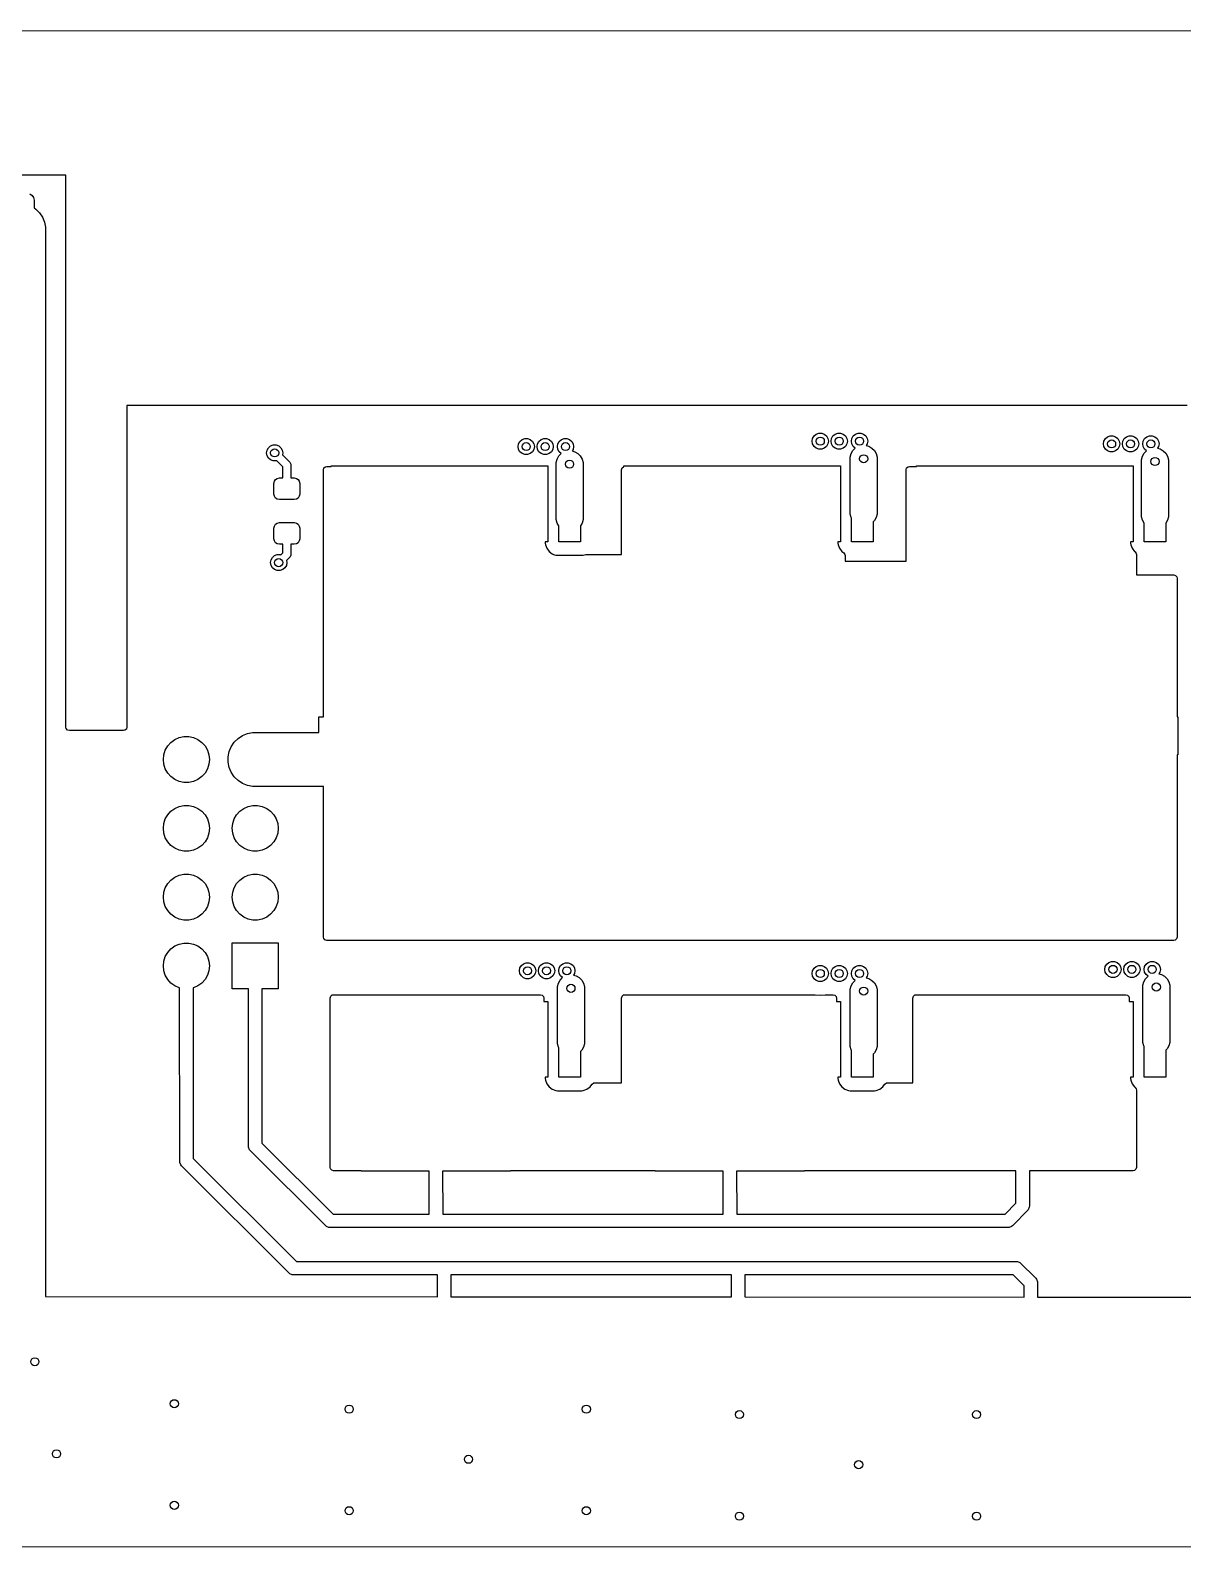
# Model space of a CAD drawing. Extents: x 40 to 339, y -158 to -43.
# Drawn here: x 245.4 to 288, y -157.7 to -101.7 of the extents above; entities that cross this region are included whole.
import ezdxf

# ---------------------------------------------------------------- set-up
doc = ezdxf.new("R2010")
doc.units = 0
doc.layers.add('BLACK', color=7, linetype='CONTINUOUS')

msp = doc.modelspace()

# ---------------------------------------------------------------- linework, layer by layer
at = {"layer": 'BLACK', "linetype": 'CONTINUOUS'}
for p, q in [((210.874026, -101.651362), (328, -101.682198)), ((246.75, -107), (243.25, -107)), ((246.75, -127.376), (246.75, -107)), ((245.420671, -107.688837), (245.501777, -107.74303)), ((245.501777, -107.74303), (245.55597, -107.824136)), ((245.55597, -107.824136), (245.575, -107.919807)), ((245.575, -107.919807), (245.575, -108.207111)), ((245.575, -108.207111), (245.634393, -108.246797)), ((245.634393, -108.246797), (245.77301, -108.385414)), ((245.77301, -108.385414), (245.881921, -108.54841)), ((245.881921, -108.54841), (245.95694, -108.729522)), ((245.95694, -108.729522), (245.995185, -108.92179)), ((245.995185, -108.92179), (245.999783, -148.392719)), ((288.126, -115.5), (249, -115.5)), ((249, -115.5), (249, -127.376)), ((254.168092, -117.147394), (254.220187, -117.057164)), ((254.220187, -117.057164), (254.3, -116.990192)), ((254.3, -116.990192), (254.397906, -116.954558)), ((254.397906, -116.954558), (254.502094, -116.954558)), ((254.502094, -116.954558), (254.6, -116.990192)), ((254.6, -116.990192), (254.679813, -117.057164)), ((254.679813, -117.057164), (254.731908, -117.147394)), ((263.432332, -117.016807), (263.450424, -116.914201)), ((263.450424, -117.119413), (263.432332, -117.016807)), ((263.450424, -116.914201), (263.502519, -116.823971)), ((263.502519, -116.823971), (263.582332, -116.756999)), ((263.582332, -116.756999), (263.680238, -116.721365)), ((263.680238, -116.721365), (263.784426, -116.721365)), ((263.784426, -116.721365), (263.882332, -116.756999)), ((263.882332, -116.756999), (263.962145, -116.823971)), ((263.962145, -116.823971), (264.01424, -116.914201)), ((264.01424, -116.914201), (264.032332, -117.016807)), ((264.032332, -117.016807), (264.01424, -117.119413)), ((264.132332, -117.016807), (264.150424, -116.914201)), ((264.150424, -117.119413), (264.132332, -117.016807)), ((264.150424, -116.914201), (264.202519, -116.823971)), ((264.202519, -116.823971), (264.282332, -116.756999)), ((264.282332, -116.756999), (264.380238, -116.721365)), ((264.380238, -116.721365), (264.484426, -116.721365)), ((264.484426, -116.721365), (264.582332, -116.756999)), ((264.582332, -116.756999), (264.662145, -116.823971)), ((264.662145, -116.823971), (264.71424, -116.914201)), ((264.71424, -116.914201), (264.732332, -117.016807)), ((264.732332, -117.016807), (264.71424, -117.119413)), ((264.882332, -117.016807), (264.900424, -116.914201)), ((264.900424, -117.119413), (264.882332, -117.016807)), ((264.900424, -116.914201), (264.952519, -116.823971)), ((264.952519, -116.823971), (265.032332, -116.756999)), ((265.032332, -116.756999), (265.130238, -116.721365)), ((265.130238, -116.721365), (265.234426, -116.721365)), ((265.234426, -116.721365), (265.332332, -116.756999)), ((265.332332, -116.756999), (265.412145, -116.823971)), ((265.412145, -116.823971), (265.46424, -116.914201)), ((265.46424, -116.914201), (265.482332, -117.016807)), ((265.482332, -117.016807), (265.46424, -117.119413)), ((274.282332, -116.816807), (274.300424, -116.714201)), ((274.300424, -116.919413), (274.282332, -116.816807)), ((274.300424, -116.714201), (274.352519, -116.623971)), ((274.352519, -117.009643), (274.300424, -116.919413)), ((274.352519, -116.623971), (274.432332, -116.556999)), ((274.432332, -117.076615), (274.352519, -117.009643)), ((274.432332, -116.556999), (274.530238, -116.521365)), ((274.530238, -116.521365), (274.634426, -116.521365)), ((274.634426, -116.521365), (274.732332, -116.556999)), ((274.732332, -116.556999), (274.812145, -116.623971)), ((274.812145, -117.009643), (274.732332, -117.076615)), ((274.812145, -116.623971), (274.86424, -116.714201)), ((274.86424, -116.919413), (274.812145, -117.009643)), ((274.86424, -116.714201), (274.882332, -116.816807)), ((274.882332, -116.816807), (274.86424, -116.919413)), ((274.982332, -116.816807), (275.000424, -116.714201)), ((275.000424, -116.919413), (274.982332, -116.816807)), ((275.000424, -116.714201), (275.052519, -116.623971)), ((275.052519, -117.009643), (275.000424, -116.919413)), ((275.052519, -116.623971), (275.132332, -116.556999)), ((275.132332, -117.076615), (275.052519, -117.009643)), ((275.132332, -116.556999), (275.230238, -116.521365)), ((275.230238, -116.521365), (275.334426, -116.521365)), ((275.334426, -116.521365), (275.432332, -116.556999)), ((275.432332, -116.556999), (275.512145, -116.623971)), ((275.512145, -117.009643), (275.432332, -117.076615)), ((275.512145, -116.623971), (275.56424, -116.714201)), ((275.56424, -116.919413), (275.512145, -117.009643)), ((275.56424, -116.714201), (275.582332, -116.816807)), ((275.582332, -116.816807), (275.56424, -116.919413)), ((275.732332, -116.816807), (275.750424, -116.714201)), ((275.750424, -116.919413), (275.732332, -116.816807)), ((275.750424, -116.714201), (275.802519, -116.623971)), ((275.802519, -117.009643), (275.750424, -116.919413)), ((275.802519, -116.623971), (275.882332, -116.556999)), ((275.876423, -117.071657), (275.802519, -117.009643)), ((275.882332, -116.556999), (275.980238, -116.521365)), ((275.980238, -116.521365), (276.084426, -116.521365)), ((276.084426, -116.521365), (276.182332, -116.556999)), ((276.182332, -116.556999), (276.262145, -116.623971)), ((276.262145, -116.623971), (276.31424, -116.714201)), ((276.31424, -116.919413), (276.279474, -116.979627)), ((276.279474, -116.979627), (276.373674, -117.004867)), ((276.31424, -116.714201), (276.332332, -116.816807)), ((276.332332, -116.816807), (276.31424, -116.919413)), ((276.373674, -117.004867), (276.486713, -117.07013)), ((285.032332, -116.916807), (285.050424, -116.814201)), ((285.050424, -117.019413), (285.032332, -116.916807)), ((285.050424, -116.814201), (285.102519, -116.723971)), ((285.102519, -117.109643), (285.050424, -117.019413)), ((285.102519, -116.723971), (285.182332, -116.656999)), ((285.182332, -116.656999), (285.280238, -116.621365)), ((285.280238, -116.621365), (285.384426, -116.621365)), ((285.384426, -116.621365), (285.482332, -116.656999)), ((285.482332, -116.656999), (285.562145, -116.723971)), ((285.562145, -116.723971), (285.61424, -116.814201)), ((285.61424, -117.019413), (285.562145, -117.109643)), ((285.61424, -116.814201), (285.632332, -116.916807)), ((285.632332, -116.916807), (285.61424, -117.019413)), ((285.732332, -116.916807), (285.750424, -116.814201)), ((285.750424, -117.019413), (285.732332, -116.916807)), ((285.750424, -116.814201), (285.802519, -116.723971)), ((285.802519, -117.109643), (285.750424, -117.019413)), ((285.802519, -116.723971), (285.882332, -116.656999)), ((285.882332, -116.656999), (285.980238, -116.621365)), ((285.980238, -116.621365), (286.084426, -116.621365)), ((286.084426, -116.621365), (286.182332, -116.656999)), ((286.182332, -116.656999), (286.262145, -116.723971)), ((286.262145, -116.723971), (286.31424, -116.814201)), ((286.31424, -117.019413), (286.262145, -117.109643)), ((286.31424, -116.814201), (286.332332, -116.916807)), ((286.332332, -116.916807), (286.31424, -117.019413)), ((286.482332, -116.916807), (286.500424, -116.814201)), ((286.500424, -117.019413), (286.482332, -116.916807)), ((286.500424, -116.814201), (286.552519, -116.723971)), ((286.552519, -117.109643), (286.500424, -117.019413)), ((286.552519, -116.723971), (286.632332, -116.656999)), ((286.632332, -116.656999), (286.730238, -116.621365)), ((286.730238, -116.621365), (286.834426, -116.621365)), ((286.834426, -116.621365), (286.932332, -116.656999)), ((286.932332, -116.656999), (287.012145, -116.723971)), ((287.012145, -116.723971), (287.06424, -116.814201)), ((287.06424, -117.019413), (287.029474, -117.079627)), ((287.06424, -116.814201), (287.082332, -116.916807)), ((287.082332, -116.916807), (287.06424, -117.019413)), ((254.15, -117.25), (254.168092, -117.147394)), ((254.168092, -117.352606), (254.15, -117.25)), ((254.220187, -117.442836), (254.168092, -117.352606)), ((254.3, -117.509808), (254.220187, -117.442836)), ((254.397906, -117.545442), (254.3, -117.509808)), ((254.502094, -117.545442), (254.397906, -117.545442)), ((254.526132, -117.536693), (254.502094, -117.545442)), ((254.750187, -117.758816), (254.526132, -117.536693)), ((254.731908, -117.147394), (254.75, -117.25)), ((254.75, -117.25), (254.73648, -117.326673)), ((254.73648, -117.326673), (255.006066, -117.593934)), ((255.006066, -117.593934), (255.024721, -117.616665)), ((255.024721, -117.616665), (255.036641, -117.645442)), ((263.502519, -117.209643), (263.450424, -117.119413)), ((263.582332, -117.276615), (263.502519, -117.209643)), ((263.680238, -117.312249), (263.582332, -117.276615)), ((263.784426, -117.312249), (263.680238, -117.312249)), ((263.882332, -117.276615), (263.784426, -117.312249)), ((263.962145, -117.209643), (263.882332, -117.276615)), ((264.01424, -117.119413), (263.962145, -117.209643)), ((264.202519, -117.209643), (264.150424, -117.119413)), ((264.282332, -117.276615), (264.202519, -117.209643)), ((264.380238, -117.312249), (264.282332, -117.276615)), ((264.484426, -117.312249), (264.380238, -117.312249)), ((264.582332, -117.276615), (264.484426, -117.312249)), ((264.662145, -117.209643), (264.582332, -117.276615)), ((264.71424, -117.119413), (264.662145, -117.209643)), ((264.832332, -117.666807), (264.83661, -117.601544)), ((264.83661, -117.601544), (264.870392, -117.475465)), ((264.870392, -117.475465), (264.935655, -117.362426)), ((264.952519, -117.209643), (264.900424, -117.119413)), ((264.935655, -117.362426), (265.026423, -117.271657)), ((265.026423, -117.271657), (264.952519, -117.209643)), ((265.46424, -117.119413), (265.429474, -117.179627)), ((265.429474, -117.179627), (265.523674, -117.204867)), ((265.523674, -117.204867), (265.636713, -117.27013)), ((265.636713, -117.27013), (265.729009, -117.362426)), ((265.729009, -117.362426), (265.794272, -117.475465)), ((265.794272, -117.475465), (265.828054, -117.601544)), ((265.828054, -117.601544), (265.832332, -119.646807)), ((274.530238, -117.112249), (274.432332, -117.076615)), ((274.634426, -117.112249), (274.530238, -117.112249)), ((274.732332, -117.076615), (274.634426, -117.112249)), ((275.230238, -117.112249), (275.132332, -117.076615)), ((275.334426, -117.112249), (275.230238, -117.112249)), ((275.432332, -117.076615), (275.334426, -117.112249)), ((275.682332, -117.466807), (275.68661, -117.401544)), ((275.68661, -119.51207), (275.682332, -117.466807)), ((275.68661, -117.401544), (275.720392, -117.275465)), ((275.720392, -117.275465), (275.785655, -117.162426)), ((275.785655, -117.162426), (275.876423, -117.071657)), ((276.486713, -117.07013), (276.579009, -117.162426)), ((276.579009, -117.162426), (276.644272, -117.275465)), ((276.644272, -117.275465), (276.678054, -117.401544)), ((276.678054, -117.401544), (276.682332, -119.446807)), ((285.182332, -117.176615), (285.102519, -117.109643)), ((285.280238, -117.212249), (285.182332, -117.176615)), ((285.384426, -117.212249), (285.280238, -117.212249)), ((285.482332, -117.176615), (285.384426, -117.212249)), ((285.562145, -117.109643), (285.482332, -117.176615)), ((285.882332, -117.176615), (285.802519, -117.109643)), ((285.980238, -117.212249), (285.882332, -117.176615)), ((286.084426, -117.212249), (285.980238, -117.212249)), ((286.182332, -117.176615), (286.084426, -117.212249)), ((286.262145, -117.109643), (286.182332, -117.176615)), ((286.432332, -117.566807), (286.43661, -117.501544)), ((286.43661, -119.61207), (286.432332, -117.566807)), ((286.43661, -117.501544), (286.470392, -117.375465)), ((286.470392, -117.375465), (286.535655, -117.262426)), ((286.535655, -117.262426), (286.626423, -117.171657)), ((286.626423, -117.171657), (286.552519, -117.109643)), ((287.029474, -117.079627), (287.123674, -117.104867)), ((287.123674, -117.104867), (287.236713, -117.17013)), ((287.236713, -117.17013), (287.329009, -117.262426)), ((287.329009, -117.262426), (287.394272, -117.375465)), ((287.394272, -117.375465), (287.428054, -117.501544)), ((287.428054, -117.501544), (287.432332, -119.546807)), ((254.548463, -118.190224), (254.625, -118.175)), ((254.625, -118.175), (254.751514, -118.175)), ((254.751514, -118.175), (254.750187, -117.758816)), ((255.036641, -117.645442), (255.047118, -117.670736)), ((255.047118, -117.670736), (255.048725, -118.175)), ((255.048725, -118.175), (255.175, -118.175)), ((255.175, -118.175), (255.251537, -118.190224)), ((256.25, -117.874), (256.269685, -117.806961)), ((256.25, -126.998057), (256.25, -117.874)), ((256.269685, -117.806961), (256.322489, -117.761206)), ((256.322489, -117.761206), (256.374, -117.75)), ((256.374, -117.75), (256.532332, -117.75)), ((256.532332, -117.75), (256.532332, -117.73)), ((256.532332, -117.73), (264.532332, -117.73)), ((264.532332, -117.73), (264.532332, -118.53)), ((264.83661, -119.71207), (264.832332, -117.666807)), ((267.25, -117.874), (267.269685, -117.806961)), ((267.25, -121), (267.25, -117.874)), ((267.269685, -117.806961), (267.322489, -117.761206)), ((267.322489, -117.761206), (267.332332, -117.759064)), ((267.332332, -117.759064), (267.332332, -117.73)), ((267.332332, -117.73), (275.332332, -117.73)), ((275.332332, -117.73), (275.332332, -118.53)), ((277.75, -117.874), (277.769685, -117.806961)), ((277.75, -121.25), (277.75, -117.874)), ((277.769685, -117.806961), (277.822489, -117.761206)), ((277.822489, -117.761206), (277.874, -117.75)), ((277.874, -117.75), (278.132332, -117.75)), ((278.132332, -117.75), (278.132332, -117.73)), ((278.132332, -117.73), (286.132332, -117.73)), ((286.132332, -117.73), (286.132332, -118.53)), ((254.425, -118.375), (254.440224, -118.298463)), ((254.425, -118.775), (254.425, -118.375)), ((254.440224, -118.298463), (254.483579, -118.233579)), ((254.483579, -118.233579), (254.548463, -118.190224)), ((255.251537, -118.190224), (255.316421, -118.233579)), ((255.316421, -118.233579), (255.359776, -118.298463)), ((255.359776, -118.298463), (255.375, -118.375)), ((255.375, -118.375), (255.375, -118.775)), ((264.532332, -118.53), (264.532332, -120.53)), ((275.332332, -118.53), (275.332332, -120.53)), ((286.132332, -118.53), (286.132332, -120.53)), ((254.440224, -118.851537), (254.425, -118.775)), ((254.483579, -118.916421), (254.440224, -118.851537)), ((254.548463, -118.959776), (254.483579, -118.916421)), ((254.625, -118.975), (254.548463, -118.959776)), ((255.175, -118.975), (254.625, -118.975)), ((255.251537, -118.959776), (255.175, -118.975)), ((255.316421, -118.916421), (255.251537, -118.959776)), ((255.359776, -118.851537), (255.316421, -118.916421)), ((255.375, -118.775), (255.359776, -118.851537)), ((254.483579, -119.883579), (254.548463, -119.840224)), ((254.548463, -119.840224), (254.625, -119.825)), ((254.625, -119.825), (255.175, -119.825)), ((255.175, -119.825), (255.251537, -119.840224)), ((255.251537, -119.840224), (255.316421, -119.883579)), ((264.870392, -119.838149), (264.83661, -119.71207)), ((264.932332, -119.945432), (264.870392, -119.838149)), ((265.794272, -119.838149), (265.732332, -119.945432)), ((265.828054, -119.71207), (265.794272, -119.838149)), ((265.832332, -119.646807), (265.828054, -119.71207)), ((275.720392, -119.638149), (275.68661, -119.51207)), ((275.732332, -119.658829), (275.720392, -119.638149)), ((275.732332, -120.53), (275.732332, -119.658829)), ((276.579009, -119.751188), (276.532332, -119.797865)), ((276.532332, -119.797865), (276.532332, -120.53)), ((276.644272, -119.638149), (276.579009, -119.751188)), ((276.678054, -119.51207), (276.644272, -119.638149)), ((276.682332, -119.446807), (276.678054, -119.51207)), ((286.470392, -119.738149), (286.43661, -119.61207)), ((286.532332, -119.845432), (286.470392, -119.738149)), ((286.532332, -120.53), (286.532332, -119.845432)), ((287.394272, -119.738149), (287.332332, -119.845432)), ((287.332332, -119.845432), (287.332332, -120.53)), ((287.428054, -119.61207), (287.394272, -119.738149)), ((287.432332, -119.546807), (287.428054, -119.61207)), ((254.425, -120.025), (254.440224, -119.948463)), ((254.425, -120.425), (254.425, -120.025)), ((254.440224, -119.948463), (254.483579, -119.883579)), ((255.316421, -119.883579), (255.359776, -119.948463)), ((255.359776, -119.948463), (255.375, -120.025)), ((255.375, -120.025), (255.375, -120.425)), ((264.932332, -120.53), (264.932332, -119.945432)), ((265.732332, -119.945432), (265.732332, -120.53)), ((254.440224, -120.501537), (254.425, -120.425)), ((254.483579, -120.566421), (254.440224, -120.501537)), ((254.548463, -120.609776), (254.483579, -120.566421)), ((254.625, -120.625), (254.548463, -120.609776)), ((254.751433, -120.625), (254.625, -120.625)), ((254.676085, -121.013289), (254.752547, -120.93585)), ((254.752547, -120.93585), (254.751433, -120.625)), ((255.175, -120.625), (255.048656, -120.625)), ((255.048656, -120.625), (255.05, -121)), ((255.251537, -120.609776), (255.175, -120.625)), ((255.316421, -120.566421), (255.251537, -120.609776)), ((255.359776, -120.501537), (255.316421, -120.566421)), ((255.375, -120.425), (255.359776, -120.501537)), ((264.532332, -120.53), (264.431832, -120.53)), ((264.431832, -120.53), (264.431832, -120.57787)), ((264.431832, -120.57787), (264.431833, -120.577876)), ((264.431833, -120.577876), (264.43824, -120.637483)), ((264.43824, -120.637483), (264.488534, -120.772328)), ((264.488534, -120.772328), (264.488538, -120.772335)), ((264.488538, -120.772335), (264.574784, -120.887544)), ((264.574784, -120.887544), (264.574787, -120.887547)), ((264.574787, -120.887547), (264.689996, -120.973793)), ((264.689996, -120.973793), (264.690005, -120.973798)), ((264.690005, -120.973798), (264.718624, -120.984472)), ((264.718624, -120.984472), (264.744699, -121.001229)), ((265.732332, -120.53), (264.932332, -120.53)), ((275.332332, -120.53), (275.231832, -120.53)), ((275.231832, -120.53), (275.231832, -120.57787)), ((275.231832, -120.57787), (275.231833, -120.577876)), ((275.231833, -120.577876), (275.23824, -120.637483)), ((275.23824, -120.637483), (275.288534, -120.772328)), ((275.288534, -120.772328), (275.288538, -120.772335)), ((275.288538, -120.772335), (275.374783, -120.887543)), ((275.374783, -120.887543), (275.374784, -120.887544)), ((275.374784, -120.887544), (275.374786, -120.887546)), ((275.374786, -120.887546), (275.450312, -120.944085)), ((275.450312, -120.944085), (275.492182, -121.000017)), ((276.532332, -120.53), (275.732332, -120.53)), ((286.132332, -120.53), (286.031832, -120.53)), ((286.031832, -120.53), (286.031832, -120.57787)), ((286.031832, -120.57787), (286.031833, -120.577876)), ((286.031833, -120.577876), (286.03824, -120.637483)), ((286.03824, -120.637483), (286.088534, -120.772328)), ((286.088534, -120.772328), (286.088538, -120.772335)), ((286.088538, -120.772335), (286.174784, -120.887544)), ((286.174784, -120.887544), (286.174785, -120.887545)), ((286.174785, -120.887545), (286.174786, -120.887546)), ((286.174786, -120.887546), (286.174787, -120.887547)), ((286.174787, -120.887547), (286.20031, -120.906653)), ((286.20031, -120.906653), (286.242182, -120.962586)), ((286.242182, -120.962586), (286.25, -121.00592)), ((287.332332, -120.53), (286.532332, -120.53)), ((254.3, -121.3), (254.318092, -121.197394)), ((254.318092, -121.402606), (254.3, -121.3)), ((254.318092, -121.197394), (254.370187, -121.107164)), ((254.370187, -121.492836), (254.318092, -121.402606)), ((254.370187, -121.107164), (254.45, -121.040192)), ((254.45, -121.559808), (254.370187, -121.492836)), ((254.45, -121.040192), (254.547906, -121.004558)), ((254.547906, -121.004558), (254.652094, -121.004558)), ((254.652094, -121.004558), (254.676085, -121.013289)), ((254.829813, -121.492836), (254.75, -121.559808)), ((254.881908, -121.402606), (254.829813, -121.492836)), ((254.9, -121.3), (254.881908, -121.402606)), ((255.024721, -121.083335), (254.886483, -121.223341)), ((254.886483, -121.223341), (254.9, -121.3)), ((255.047118, -121.029263), (255.024721, -121.083335)), ((255.05, -121), (255.047118, -121.029263)), ((264.744699, -121.001229), (264.78122, -121.007819)), ((264.78122, -121.007819), (264.82484, -121.024088)), ((264.82484, -121.024088), (264.824843, -121.024088)), ((264.824843, -121.024088), (264.824849, -121.024091)), ((264.824849, -121.024091), (264.884459, -121.0305)), ((264.884459, -121.0305), (265.780204, -121.030499)), ((265.780204, -121.030499), (265.839815, -121.024091)), ((265.839815, -121.024091), (265.883446, -121.007817)), ((265.883446, -121.007817), (265.926778, -121)), ((265.926778, -121), (267.25, -121)), ((275.492182, -121.000017), (275.5, -121.04335)), ((275.5, -121.04335), (275.5, -121.25)), ((275.5, -121.25), (277.75, -121.25)), ((286.25, -121.00592), (286.25, -121.75)), ((254.547906, -121.595442), (254.45, -121.559808)), ((254.652094, -121.595442), (254.547906, -121.595442)), ((254.75, -121.559808), (254.652094, -121.595442)), ((286.25, -121.75), (287.626, -121.75)), ((287.626, -121.75), (287.693039, -121.769685)), ((287.693039, -121.769685), (287.738794, -121.822489)), ((287.738794, -121.822489), (287.75, -121.874)), ((287.75, -121.874), (287.75, -126.998057)), ((256.082332, -127.570976), (256.082332, -126.998057)), ((256.082332, -126.998057), (256.25, -126.998057)), ((287.75, -126.998057), (287.782332, -126.998057)), ((287.782332, -126.998057), (287.782332, -128.398057)), ((246.761206, -127.427511), (246.75, -127.376)), ((246.806961, -127.480315), (246.761206, -127.427511)), ((246.874, -127.5), (246.806961, -127.480315)), ((248.876, -127.5), (246.874, -127.5)), ((248.927511, -127.488794), (248.876, -127.5)), ((248.980315, -127.443039), (248.927511, -127.488794)), ((249, -127.376), (248.980315, -127.443039)), ((253.097939, -127.795047), (253.260935, -127.686136)), ((253.260935, -127.686136), (253.442047, -127.611117)), ((253.442047, -127.611117), (253.634315, -127.572872)), ((253.634315, -127.572872), (256.082332, -127.570976)), ((250.360907, -128.391332), (250.415818, -128.222331)), ((250.415818, -128.222331), (250.504668, -128.06844)), ((250.504668, -128.06844), (250.623571, -127.936384)), ((250.623571, -127.936384), (250.767332, -127.831935)), ((250.767332, -127.831935), (250.929668, -127.759659)), ((250.929668, -127.759659), (251.103483, -127.722713)), ((251.103483, -127.722713), (251.281181, -127.722713)), ((251.281181, -127.722713), (251.454996, -127.759659)), ((251.454996, -127.759659), (251.617332, -127.831935)), ((251.617332, -127.831935), (251.761093, -127.936384)), ((251.761093, -127.936384), (251.879996, -128.06844)), ((251.879996, -128.06844), (251.968846, -128.222331)), ((251.968846, -128.222331), (252.023757, -128.391332)), ((252.775392, -128.277772), (252.850411, -128.09666)), ((252.850411, -128.09666), (252.959322, -127.933664)), ((252.959322, -127.933664), (253.097939, -127.795047)), ((250.342332, -128.568057), (250.360907, -128.391332)), ((250.360907, -128.744782), (250.342332, -128.568057)), ((250.415818, -128.913783), (250.360907, -128.744782)), ((252.023757, -128.744782), (251.968846, -128.913783)), ((252.023757, -128.391332), (252.042332, -128.568057)), ((252.042332, -128.568057), (252.023757, -128.744782)), ((252.737147, -128.47004), (252.775392, -128.277772)), ((252.737147, -128.666074), (252.737147, -128.47004)), ((252.775392, -128.858342), (252.737147, -128.666074)), ((287.782332, -128.398057), (287.75, -128.398057)), ((287.75, -128.398057), (287.75, -135.126)), ((250.504668, -129.067674), (250.415818, -128.913783)), ((250.623571, -129.19973), (250.504668, -129.067674)), ((250.767332, -129.304179), (250.623571, -129.19973)), ((250.929668, -129.376455), (250.767332, -129.304179)), ((251.103483, -129.413401), (250.929668, -129.376455)), ((251.454996, -129.376455), (251.281181, -129.413401)), ((251.617332, -129.304179), (251.454996, -129.376455)), ((251.761093, -129.19973), (251.617332, -129.304179)), ((251.879996, -129.067674), (251.761093, -129.19973)), ((251.968846, -128.913783), (251.879996, -129.067674)), ((252.850411, -129.039454), (252.775392, -128.858342)), ((252.959322, -129.20245), (252.850411, -129.039454)), ((253.097939, -129.341067), (252.959322, -129.20245)), ((253.260935, -129.449978), (253.097939, -129.341067)), ((251.281181, -129.413401), (251.103483, -129.413401)), ((253.442047, -129.524997), (253.260935, -129.449978)), ((253.634315, -129.563242), (253.442047, -129.524997)), ((253.732332, -129.568057), (253.634315, -129.563242)), ((256.25, -129.566107), (253.732332, -129.568057)), ((256.25, -135.126), (256.25, -129.566107)), ((250.504668, -130.60844), (250.623571, -130.476384)), ((250.623571, -130.476384), (250.767332, -130.371935)), ((250.767332, -130.371935), (250.929668, -130.299659)), ((250.929668, -130.299659), (251.103483, -130.262713)), ((251.103483, -130.262713), (251.281181, -130.262713)), ((251.281181, -130.262713), (251.454996, -130.299659)), ((251.454996, -130.299659), (251.617332, -130.371935)), ((251.617332, -130.371935), (251.761093, -130.476384)), ((251.761093, -130.476384), (251.879996, -130.60844)), ((253.044668, -130.60844), (253.163571, -130.476384)), ((253.163571, -130.476384), (253.307332, -130.371935)), ((253.307332, -130.371935), (253.469668, -130.299659)), ((253.469668, -130.299659), (253.643483, -130.262713)), ((253.643483, -130.262713), (253.821181, -130.262713)), ((253.821181, -130.262713), (253.994996, -130.299659)), ((253.994996, -130.299659), (254.157332, -130.371935)), ((254.157332, -130.371935), (254.301093, -130.476384)), ((254.301093, -130.476384), (254.419996, -130.60844)), ((250.342332, -131.108057), (250.360907, -130.931332)), ((250.360907, -130.931332), (250.415818, -130.762331)), ((250.415818, -130.762331), (250.504668, -130.60844)), ((251.879996, -130.60844), (251.968846, -130.762331)), ((251.968846, -130.762331), (252.023757, -130.931332)), ((252.023757, -130.931332), (252.042332, -131.108057)), ((252.882332, -131.108057), (252.900907, -130.931332)), ((252.900907, -130.931332), (252.955818, -130.762331)), ((252.955818, -130.762331), (253.044668, -130.60844)), ((254.419996, -130.60844), (254.508846, -130.762331)), ((254.508846, -130.762331), (254.563757, -130.931332)), ((254.563757, -130.931332), (254.582332, -131.108057)), ((250.360907, -131.284782), (250.342332, -131.108057)), ((250.415818, -131.453783), (250.360907, -131.284782)), ((250.504668, -131.607674), (250.415818, -131.453783)), ((250.623571, -131.73973), (250.504668, -131.607674)), ((251.879996, -131.607674), (251.761093, -131.73973)), ((251.968846, -131.453783), (251.879996, -131.607674)), ((252.023757, -131.284782), (251.968846, -131.453783)), ((252.042332, -131.108057), (252.023757, -131.284782)), ((252.900907, -131.284782), (252.882332, -131.108057)), ((252.955818, -131.453783), (252.900907, -131.284782)), ((253.044668, -131.607674), (252.955818, -131.453783)), ((253.163571, -131.73973), (253.044668, -131.607674)), ((254.419996, -131.607674), (254.301093, -131.73973)), ((254.508846, -131.453783), (254.419996, -131.607674)), ((254.563757, -131.284782), (254.508846, -131.453783)), ((254.582332, -131.108057), (254.563757, -131.284782)), ((250.767332, -131.844179), (250.623571, -131.73973)), ((250.929668, -131.916455), (250.767332, -131.844179)), ((251.103483, -131.953401), (250.929668, -131.916455)), ((251.281181, -131.953401), (251.103483, -131.953401)), ((251.454996, -131.916455), (251.281181, -131.953401)), ((251.617332, -131.844179), (251.454996, -131.916455)), ((251.761093, -131.73973), (251.617332, -131.844179)), ((253.307332, -131.844179), (253.163571, -131.73973)), ((253.469668, -131.916455), (253.307332, -131.844179)), ((253.643483, -131.953401), (253.469668, -131.916455)), ((253.821181, -131.953401), (253.643483, -131.953401)), ((253.994996, -131.916455), (253.821181, -131.953401)), ((254.157332, -131.844179), (253.994996, -131.916455)), ((254.301093, -131.73973), (254.157332, -131.844179)), ((250.360907, -133.471332), (250.415818, -133.302331)), ((250.415818, -133.302331), (250.504668, -133.14844)), ((250.504668, -133.14844), (250.623571, -133.016384)), ((250.623571, -133.016384), (250.767332, -132.911935)), ((250.767332, -132.911935), (250.929668, -132.839659)), ((250.929668, -132.839659), (251.103483, -132.802713)), ((251.103483, -132.802713), (251.281181, -132.802713)), ((251.281181, -132.802713), (251.454996, -132.839659)), ((251.454996, -132.839659), (251.617332, -132.911935)), ((251.617332, -132.911935), (251.761093, -133.016384)), ((251.761093, -133.016384), (251.879996, -133.14844)), ((251.879996, -133.14844), (251.968846, -133.302331)), ((251.968846, -133.302331), (252.023757, -133.471332)), ((252.900907, -133.471332), (252.955818, -133.302331)), ((252.955818, -133.302331), (253.044668, -133.14844)), ((253.044668, -133.14844), (253.163571, -133.016384)), ((253.163571, -133.016384), (253.307332, -132.911935)), ((253.307332, -132.911935), (253.469668, -132.839659)), ((253.469668, -132.839659), (253.643483, -132.802713)), ((253.643483, -132.802713), (253.821181, -132.802713)), ((253.821181, -132.802713), (253.994996, -132.839659)), ((253.994996, -132.839659), (254.157332, -132.911935)), ((254.157332, -132.911935), (254.301093, -133.016384)), ((254.301093, -133.016384), (254.419996, -133.14844)), ((254.419996, -133.14844), (254.508846, -133.302331)), ((254.508846, -133.302331), (254.563757, -133.471332)), ((250.342332, -133.648057), (250.360907, -133.471332)), ((250.360907, -133.824782), (250.342332, -133.648057)), ((250.415818, -133.993783), (250.360907, -133.824782)), ((252.023757, -133.824782), (251.968846, -133.993783)), ((252.023757, -133.471332), (252.042332, -133.648057)), ((252.042332, -133.648057), (252.023757, -133.824782)), ((252.882332, -133.648057), (252.900907, -133.471332)), ((252.900907, -133.824782), (252.882332, -133.648057)), ((252.955818, -133.993783), (252.900907, -133.824782)), ((254.563757, -133.824782), (254.508846, -133.993783)), ((254.563757, -133.471332), (254.582332, -133.648057)), ((254.582332, -133.648057), (254.563757, -133.824782)), ((250.504668, -134.147674), (250.415818, -133.993783)), ((250.623571, -134.27973), (250.504668, -134.147674)), ((250.767332, -134.384179), (250.623571, -134.27973)), ((250.929668, -134.456455), (250.767332, -134.384179)), ((251.617332, -134.384179), (251.454996, -134.456455)), ((251.761093, -134.27973), (251.617332, -134.384179)), ((251.879996, -134.147674), (251.761093, -134.27973)), ((251.968846, -133.993783), (251.879996, -134.147674)), ((253.044668, -134.147674), (252.955818, -133.993783)), ((253.163571, -134.27973), (253.044668, -134.147674)), ((253.307332, -134.384179), (253.163571, -134.27973)), ((253.469668, -134.456455), (253.307332, -134.384179)), ((254.157332, -134.384179), (253.994996, -134.456455)), ((254.301093, -134.27973), (254.157332, -134.384179)), ((254.419996, -134.147674), (254.301093, -134.27973)), ((254.508846, -133.993783), (254.419996, -134.147674)), ((251.103483, -134.493401), (250.929668, -134.456455)), ((251.281181, -134.493401), (251.103483, -134.493401)), ((251.454996, -134.456455), (251.281181, -134.493401)), ((253.643483, -134.493401), (253.469668, -134.456455)), ((253.821181, -134.493401), (253.643483, -134.493401)), ((253.994996, -134.456455), (253.821181, -134.493401)), ((250.623571, -135.556384), (250.767332, -135.451935)), ((250.767332, -135.451935), (250.929668, -135.379659)), ((250.929668, -135.379659), (251.103483, -135.342713)), ((251.103483, -135.342713), (251.281181, -135.342713)), ((251.281181, -135.342713), (251.454996, -135.379659)), ((251.454996, -135.379659), (251.617332, -135.451935)), ((251.617332, -135.451935), (251.761093, -135.556384)), ((252.882332, -137.038057), (252.882332, -135.338057)), ((252.882332, -135.338057), (254.582332, -135.338057)), ((254.582332, -135.338057), (254.582332, -137.038057)), ((256.261206, -135.177511), (256.25, -135.126)), ((256.306961, -135.230315), (256.261206, -135.177511)), ((256.374, -135.25), (256.306961, -135.230315)), ((287.626, -135.25), (256.374, -135.25)), ((287.677511, -135.238794), (287.626, -135.25)), ((287.730315, -135.193039), (287.677511, -135.238794)), ((287.75, -135.126), (287.730315, -135.193039)), ((250.342332, -136.188057), (250.360907, -136.011332)), ((250.360907, -136.011332), (250.415818, -135.842331)), ((250.415818, -135.842331), (250.504668, -135.68844)), ((250.504668, -135.68844), (250.623571, -135.556384)), ((251.761093, -135.556384), (251.879996, -135.68844)), ((251.879996, -135.68844), (251.968846, -135.842331)), ((251.968846, -135.842331), (252.023757, -136.011332)), ((252.023757, -136.011332), (252.042332, -136.188057)), ((263.552519, -136.173971), (263.632332, -136.106999)), ((263.632332, -136.106999), (263.730238, -136.071365)), ((263.730238, -136.071365), (263.834426, -136.071365)), ((263.834426, -136.071365), (263.932332, -136.106999)), ((263.932332, -136.106999), (264.012145, -136.173971)), ((264.252519, -136.173971), (264.332332, -136.106999)), ((264.332332, -136.106999), (264.430238, -136.071365)), ((264.430238, -136.071365), (264.534426, -136.071365)), ((264.534426, -136.071365), (264.632332, -136.106999)), ((264.632332, -136.106999), (264.712145, -136.173971)), ((265.002519, -136.173971), (265.082332, -136.106999)), ((265.082332, -136.106999), (265.180238, -136.071365)), ((265.180238, -136.071365), (265.284426, -136.071365)), ((265.284426, -136.071365), (265.382332, -136.106999)), ((265.382332, -136.106999), (265.462145, -136.173971)), ((285.152519, -136.123971), (285.232332, -136.056999)), ((285.232332, -136.056999), (285.330238, -136.021365)), ((285.330238, -136.021365), (285.434426, -136.021365)), ((285.434426, -136.021365), (285.532332, -136.056999)), ((285.532332, -136.056999), (285.612145, -136.123971)), ((285.852519, -136.123971), (285.932332, -136.056999)), ((285.932332, -136.056999), (286.030238, -136.021365)), ((286.030238, -136.021365), (286.134426, -136.021365)), ((286.134426, -136.021365), (286.232332, -136.056999)), ((286.232332, -136.056999), (286.312145, -136.123971)), ((286.602519, -136.123971), (286.682332, -136.056999)), ((286.682332, -136.056999), (286.780238, -136.021365)), ((286.780238, -136.021365), (286.884426, -136.021365)), ((286.884426, -136.021365), (286.982332, -136.056999)), ((286.982332, -136.056999), (287.062145, -136.123971)), ((250.360907, -136.364782), (250.342332, -136.188057)), ((250.415818, -136.533783), (250.360907, -136.364782)), ((250.504668, -136.687674), (250.415818, -136.533783)), ((251.968846, -136.533783), (251.879996, -136.687674)), ((252.023757, -136.364782), (251.968846, -136.533783)), ((252.042332, -136.188057), (252.023757, -136.364782)), ((263.482332, -136.366807), (263.500424, -136.264201)), ((263.500424, -136.469413), (263.482332, -136.366807)), ((263.500424, -136.264201), (263.552519, -136.173971)), ((263.552519, -136.559643), (263.500424, -136.469413)), ((263.632332, -136.626615), (263.552519, -136.559643)), ((263.730238, -136.662249), (263.632332, -136.626615)), ((263.834426, -136.662249), (263.730238, -136.662249)), ((263.932332, -136.626615), (263.834426, -136.662249)), ((264.012145, -136.559643), (263.932332, -136.626615)), ((264.012145, -136.173971), (264.06424, -136.264201)), ((264.06424, -136.469413), (264.012145, -136.559643)), ((264.06424, -136.264201), (264.082332, -136.366807)), ((264.082332, -136.366807), (264.06424, -136.469413)), ((264.182332, -136.366807), (264.200424, -136.264201)), ((264.200424, -136.469413), (264.182332, -136.366807)), ((264.200424, -136.264201), (264.252519, -136.173971)), ((264.252519, -136.559643), (264.200424, -136.469413)), ((264.332332, -136.626615), (264.252519, -136.559643)), ((264.430238, -136.662249), (264.332332, -136.626615)), ((264.534426, -136.662249), (264.430238, -136.662249)), ((264.632332, -136.626615), (264.534426, -136.662249)), ((264.712145, -136.559643), (264.632332, -136.626615)), ((264.712145, -136.173971), (264.76424, -136.264201)), ((264.76424, -136.469413), (264.712145, -136.559643)), ((264.76424, -136.264201), (264.782332, -136.366807)), ((264.782332, -136.366807), (264.76424, -136.469413)), ((264.932332, -136.366807), (264.950424, -136.264201)), ((264.950424, -136.469413), (264.932332, -136.366807)), ((264.950424, -136.264201), (265.002519, -136.173971)), ((265.002519, -136.559643), (264.950424, -136.469413)), ((264.985655, -136.712426), (265.076423, -136.621657)), ((265.076423, -136.621657), (265.002519, -136.559643)), ((265.462145, -136.173971), (265.51424, -136.264201)), ((265.51424, -136.469413), (265.479474, -136.529627)), ((265.479474, -136.529627), (265.573674, -136.554867)), ((265.51424, -136.264201), (265.532332, -136.366807)), ((265.532332, -136.366807), (265.51424, -136.469413)), ((265.573674, -136.554867), (265.686713, -136.62013)), ((265.686713, -136.62013), (265.779009, -136.712426)), ((274.282332, -136.466807), (274.300424, -136.364201)), ((274.300424, -136.569413), (274.282332, -136.466807)), ((274.300424, -136.364201), (274.352519, -136.273971)), ((274.352519, -136.659643), (274.300424, -136.569413)), ((274.352519, -136.273971), (274.432332, -136.206999)), ((274.432332, -136.726615), (274.352519, -136.659643)), ((274.432332, -136.206999), (274.530238, -136.171365)), ((274.530238, -136.171365), (274.634426, -136.171365)), ((274.634426, -136.171365), (274.732332, -136.206999)), ((274.732332, -136.206999), (274.812145, -136.273971)), ((274.812145, -136.659643), (274.732332, -136.726615)), ((274.812145, -136.273971), (274.86424, -136.364201)), ((274.86424, -136.569413), (274.812145, -136.659643)), ((274.86424, -136.364201), (274.882332, -136.466807)), ((274.882332, -136.466807), (274.86424, -136.569413)), ((274.982332, -136.466807), (275.000424, -136.364201)), ((275.000424, -136.569413), (274.982332, -136.466807)), ((275.000424, -136.364201), (275.052519, -136.273971)), ((275.052519, -136.659643), (275.000424, -136.569413)), ((275.052519, -136.273971), (275.132332, -136.206999)), ((275.132332, -136.726615), (275.052519, -136.659643)), ((275.132332, -136.206999), (275.230238, -136.171365)), ((275.230238, -136.171365), (275.334426, -136.171365)), ((275.334426, -136.171365), (275.432332, -136.206999)), ((275.432332, -136.206999), (275.512145, -136.273971)), ((275.512145, -136.659643), (275.432332, -136.726615)), ((275.512145, -136.273971), (275.56424, -136.364201)), ((275.56424, -136.569413), (275.512145, -136.659643)), ((275.56424, -136.364201), (275.582332, -136.466807)), ((275.582332, -136.466807), (275.56424, -136.569413)), ((275.732332, -136.466807), (275.750424, -136.364201)), ((275.750424, -136.569413), (275.732332, -136.466807)), ((275.750424, -136.364201), (275.802519, -136.273971)), ((275.802519, -136.659643), (275.750424, -136.569413)), ((275.802519, -136.273971), (275.882332, -136.206999)), ((275.876423, -136.721657), (275.802519, -136.659643)), ((275.882332, -136.206999), (275.980238, -136.171365)), ((275.980238, -136.171365), (276.084426, -136.171365)), ((276.084426, -136.171365), (276.182332, -136.206999)), ((276.182332, -136.206999), (276.262145, -136.273971)), ((276.262145, -136.273971), (276.31424, -136.364201)), ((276.31424, -136.569413), (276.279474, -136.629627)), ((276.279474, -136.629627), (276.373674, -136.654867)), ((276.31424, -136.364201), (276.332332, -136.466807)), ((276.332332, -136.466807), (276.31424, -136.569413)), ((276.373674, -136.654867), (276.486713, -136.72013)), ((285.082332, -136.316807), (285.100424, -136.214201)), ((285.100424, -136.419413), (285.082332, -136.316807)), ((285.100424, -136.214201), (285.152519, -136.123971)), ((285.152519, -136.509643), (285.100424, -136.419413)), ((285.232332, -136.576615), (285.152519, -136.509643)), ((285.330238, -136.612249), (285.232332, -136.576615)), ((285.434426, -136.612249), (285.330238, -136.612249)), ((285.532332, -136.576615), (285.434426, -136.612249)), ((285.612145, -136.509643), (285.532332, -136.576615)), ((285.612145, -136.123971), (285.66424, -136.214201)), ((285.66424, -136.419413), (285.612145, -136.509643)), ((285.66424, -136.214201), (285.682332, -136.316807)), ((285.682332, -136.316807), (285.66424, -136.419413)), ((285.782332, -136.316807), (285.800424, -136.214201)), ((285.800424, -136.419413), (285.782332, -136.316807)), ((285.800424, -136.214201), (285.852519, -136.123971)), ((285.852519, -136.509643), (285.800424, -136.419413)), ((285.932332, -136.576615), (285.852519, -136.509643)), ((286.030238, -136.612249), (285.932332, -136.576615)), ((286.134426, -136.612249), (286.030238, -136.612249)), ((286.232332, -136.576615), (286.134426, -136.612249)), ((286.312145, -136.509643), (286.232332, -136.576615)), ((286.312145, -136.123971), (286.36424, -136.214201)), ((286.36424, -136.419413), (286.312145, -136.509643)), ((286.36424, -136.214201), (286.382332, -136.316807)), ((286.382332, -136.316807), (286.36424, -136.419413)), ((286.520392, -136.775465), (286.585655, -136.662426)), ((286.532332, -136.316807), (286.550424, -136.214201)), ((286.550424, -136.419413), (286.532332, -136.316807)), ((286.550424, -136.214201), (286.602519, -136.123971)), ((286.602519, -136.509643), (286.550424, -136.419413)), ((286.585655, -136.662426), (286.676423, -136.571657)), ((286.676423, -136.571657), (286.602519, -136.509643)), ((287.062145, -136.123971), (287.11424, -136.214201)), ((287.11424, -136.419413), (287.079474, -136.479627)), ((287.079474, -136.479627), (287.173674, -136.504867)), ((287.11424, -136.214201), (287.132332, -136.316807)), ((287.132332, -136.316807), (287.11424, -136.419413)), ((287.173674, -136.504867), (287.286713, -136.57013)), ((287.286713, -136.57013), (287.379009, -136.662426)), ((287.379009, -136.662426), (287.444272, -136.775465)), ((250.623571, -136.81973), (250.504668, -136.687674)), ((250.767332, -136.924179), (250.623571, -136.81973)), ((250.929668, -136.996455), (250.767332, -136.924179)), ((250.942869, -136.999261), (250.929668, -136.996455)), ((250.947136, -143.441105), (250.942869, -136.999261)), ((251.454996, -136.996455), (251.438098, -137.000046)), ((251.438098, -137.000046), (251.442267, -143.295319)), ((251.617332, -136.924179), (251.454996, -136.996455)), ((251.761093, -136.81973), (251.617332, -136.924179)), ((251.879996, -136.687674), (251.761093, -136.81973)), ((253.482942, -137.038057), (252.882332, -137.038057)), ((253.487136, -142.881105), (253.482942, -137.038057)), ((254.582332, -137.038057), (253.978173, -137.038057)), ((253.978173, -137.038057), (253.982262, -142.735234)), ((264.882332, -137.016807), (264.88661, -136.951544)), ((264.88661, -139.06207), (264.882332, -137.016807)), ((264.88661, -136.951544), (264.920392, -136.825465)), ((264.920392, -136.825465), (264.985655, -136.712426)), ((265.779009, -136.712426), (265.844272, -136.825465)), ((265.844272, -136.825465), (265.878054, -136.951544)), ((265.878054, -136.951544), (265.882332, -138.996807)), ((274.530238, -136.762249), (274.432332, -136.726615)), ((274.634426, -136.762249), (274.530238, -136.762249)), ((274.732332, -136.726615), (274.634426, -136.762249)), ((275.230238, -136.762249), (275.132332, -136.726615)), ((275.334426, -136.762249), (275.230238, -136.762249)), ((275.432332, -136.726615), (275.334426, -136.762249)), ((275.682332, -137.116807), (275.68661, -137.051544)), ((275.68661, -139.16207), (275.682332, -137.116807)), ((275.68661, -137.051544), (275.720392, -136.925465)), ((275.720392, -136.925465), (275.785655, -136.812426)), ((275.785655, -136.812426), (275.876423, -136.721657)), ((276.486713, -136.72013), (276.579009, -136.812426)), ((276.579009, -136.812426), (276.644272, -136.925465)), ((276.644272, -136.925465), (276.678054, -137.051544)), ((276.678054, -137.051544), (276.682332, -139.096807)), ((286.482332, -136.966807), (286.48661, -136.901544)), ((286.48661, -139.01207), (286.482332, -136.966807)), ((286.48661, -136.901544), (286.520392, -136.775465)), ((287.444272, -136.775465), (287.478054, -136.901544)), ((287.478054, -136.901544), (287.482332, -138.946807)), ((256.5, -137.374), (256.519685, -137.306961)), ((256.5, -143.626), (256.5, -137.374)), ((256.519685, -137.306961), (256.572489, -137.261206)), ((256.572489, -137.261206), (256.624, -137.25)), ((256.624, -137.25), (264.257832, -137.25)), ((264.257832, -137.25), (264.324871, -137.269685)), ((264.324871, -137.269685), (264.370626, -137.322489)), ((264.370626, -137.322489), (264.381832, -137.374)), ((264.381832, -137.374), (264.381832, -137.498057)), ((264.381832, -137.498057), (264.532332, -137.498057)), ((264.532332, -137.498057), (264.532332, -138.298057)), ((267.25, -137.374), (267.269685, -137.306961)), ((267.25, -140.5), (267.25, -137.374)), ((267.269685, -137.306961), (267.322489, -137.261206)), ((267.322489, -137.261206), (267.374, -137.25)), ((267.374, -137.25), (274.379575, -137.25)), ((274.379575, -137.25), (274.396104, -137.251862)), ((274.396104, -137.251862), (274.396157, -137.251396)), ((274.396157, -137.251396), (274.582328, -137.272372)), ((274.582328, -137.272372), (274.582332, -137.272372)), ((274.582332, -137.272372), (274.582336, -137.272372)), ((274.582336, -137.272372), (274.768507, -137.251396)), ((274.768507, -137.251396), (274.768559, -137.251862)), ((274.768559, -137.251862), (274.785089, -137.25)), ((274.785089, -137.25), (275.057832, -137.25)), ((275.057832, -137.25), (275.124871, -137.269685)), ((275.124871, -137.269685), (275.170626, -137.322489)), ((275.170626, -137.322489), (275.181832, -137.374)), ((275.181832, -137.374), (275.181832, -137.498057)), ((275.181832, -137.498057), (275.332332, -137.498057)), ((275.332332, -137.498057), (275.332332, -138.298057)), ((278, -137.374), (278.019685, -137.306961)), ((278, -140.5), (278, -137.374)), ((278.019685, -137.306961), (278.072489, -137.261206)), ((278.072489, -137.261206), (278.124, -137.25)), ((278.124, -137.25), (285.857832, -137.25)), ((285.857832, -137.25), (285.924871, -137.269685)), ((285.924871, -137.269685), (285.970626, -137.322489)), ((285.970626, -137.322489), (285.981832, -137.374)), ((285.981832, -137.374), (285.981832, -137.498057)), ((285.981832, -137.498057), (286.132332, -137.498057)), ((286.132332, -137.498057), (286.132332, -138.298057)), ((264.532332, -138.298057), (264.532332, -140.298057)), ((275.332332, -138.298057), (275.332332, -140.298057)), ((286.132332, -138.298057), (286.132332, -140.298057)), ((264.920392, -139.188149), (264.88661, -139.06207)), ((264.932332, -139.208829), (264.920392, -139.188149)), ((264.932332, -140.298057), (264.932332, -139.208829)), ((265.779009, -139.301188), (265.732332, -139.347865)), ((265.732332, -139.347865), (265.732332, -140.298057)), ((265.844272, -139.188149), (265.779009, -139.301188)), ((265.878054, -139.06207), (265.844272, -139.188149)), ((265.882332, -138.996807), (265.878054, -139.06207)), ((275.720392, -139.288149), (275.68661, -139.16207)), ((275.732332, -139.308829), (275.720392, -139.288149)), ((275.732332, -140.298057), (275.732332, -139.308829)), ((276.579009, -139.401188), (276.532332, -139.447865)), ((276.532332, -139.447865), (276.532332, -140.298057)), ((276.644272, -139.288149), (276.579009, -139.401188)), ((276.678054, -139.16207), (276.644272, -139.288149)), ((276.682332, -139.096807), (276.678054, -139.16207)), ((286.520392, -139.138149), (286.48661, -139.01207)), ((286.532332, -139.158829), (286.520392, -139.138149)), ((286.532332, -140.298057), (286.532332, -139.158829)), ((287.379009, -139.251188), (287.332332, -139.297865)), ((287.332332, -139.297865), (287.332332, -140.298057)), ((287.444272, -139.138149), (287.379009, -139.251188)), ((287.478054, -139.01207), (287.444272, -139.138149)), ((287.482332, -138.946807), (287.478054, -139.01207)), ((264.532332, -140.298057), (264.431832, -140.298057)), ((264.431832, -140.298057), (264.431832, -140.345927)), ((264.431832, -140.345927), (264.431833, -140.345933)), ((264.431833, -140.345933), (264.43824, -140.40554)), ((264.43824, -140.40554), (264.488534, -140.540385)), ((264.488534, -140.540385), (264.488538, -140.540392)), ((264.488538, -140.540392), (264.574784, -140.655601)), ((265.732332, -140.298057), (264.932332, -140.298057)), ((266.121931, -140.612785), (266.169166, -140.549689)), ((266.169166, -140.549689), (266.225099, -140.507818)), ((266.225099, -140.507818), (266.268432, -140.5)), ((266.268432, -140.5), (267.25, -140.5)), ((275.332332, -140.298057), (275.231832, -140.298057)), ((275.231832, -140.298057), (275.231832, -140.345927)), ((275.231832, -140.345927), (275.231833, -140.345933)), ((275.231833, -140.345933), (275.23824, -140.40554)), ((275.23824, -140.40554), (275.288534, -140.540385)), ((275.288534, -140.540385), (275.288538, -140.540392)), ((275.288538, -140.540392), (275.374784, -140.655601)), ((276.532332, -140.298057), (275.732332, -140.298057)), ((276.921931, -140.612785), (276.969166, -140.549689)), ((276.969166, -140.549689), (277.025099, -140.507818)), ((277.025099, -140.507818), (277.068432, -140.5)), ((277.068432, -140.5), (278, -140.5)), ((286.132332, -140.298057), (286.031832, -140.298057)), ((286.031832, -140.298057), (286.031832, -140.345927)), ((286.031832, -140.345927), (286.031833, -140.345933)), ((286.031833, -140.345933), (286.03824, -140.40554)), ((286.03824, -140.40554), (286.088534, -140.540385)), ((286.088534, -140.540385), (286.088538, -140.540392)), ((286.088538, -140.540392), (286.174784, -140.655601)), ((287.332332, -140.298057), (286.532332, -140.298057)), ((264.574784, -140.655601), (264.574787, -140.655604)), ((264.574787, -140.655604), (264.689996, -140.74185)), ((264.689996, -140.74185), (264.690003, -140.741854)), ((264.690003, -140.741854), (264.824849, -140.792148)), ((264.824849, -140.792148), (264.824848, -140.792148)), ((264.824848, -140.792148), (264.831776, -140.792892)), ((264.831776, -140.792892), (264.884459, -140.798557)), ((264.884459, -140.798557), (265.780204, -140.798556)), ((265.780204, -140.798556), (265.839815, -140.792148)), ((265.839815, -140.792148), (265.974663, -140.741853)), ((265.974663, -140.741853), (266.089878, -140.655603)), ((266.089878, -140.655603), (266.121931, -140.612785)), ((275.374784, -140.655601), (275.374787, -140.655604)), ((275.374787, -140.655604), (275.489996, -140.74185)), ((275.489996, -140.74185), (275.490003, -140.741854)), ((275.490003, -140.741854), (275.624849, -140.792148)), ((275.624849, -140.792148), (275.624848, -140.792148)), ((275.624848, -140.792148), (275.631776, -140.792892)), ((275.631776, -140.792892), (275.684459, -140.798557)), ((275.684459, -140.798557), (276.580204, -140.798556)), ((276.580204, -140.798556), (276.639815, -140.792148)), ((276.639815, -140.792148), (276.774663, -140.741853)), ((276.774663, -140.741853), (276.889878, -140.655603)), ((276.889878, -140.655603), (276.921931, -140.612785)), ((286.174784, -140.655601), (286.174785, -140.655602)), ((286.174785, -140.655602), (286.174786, -140.655603)), ((286.174786, -140.655603), (286.174787, -140.655604)), ((286.174787, -140.655604), (286.20031, -140.67471)), ((286.20031, -140.67471), (286.242182, -140.730643)), ((286.242182, -140.730643), (286.25, -140.773977)), ((286.25, -140.773977), (286.25, -143.626)), ((253.982262, -142.735234), (256.608017, -145.35463)), ((251.442267, -143.295319), (255.254347, -147.10091)), ((253.524465, -142.971225), (253.487136, -142.881105)), ((253.524469, -142.971229), (253.524465, -142.971225)), ((253.555555, -143.009109), (253.524469, -142.971229)), ((256.361108, -145.807868), (253.555555, -143.009109)), ((250.984465, -143.531225), (250.947136, -143.441105)), ((250.984469, -143.531229), (250.984465, -143.531225)), ((251.015555, -143.569109), (250.984469, -143.531229)), ((255.006752, -147.553512), (251.015555, -143.569109)), ((256.511206, -143.677511), (256.5, -143.626)), ((256.556961, -143.730315), (256.511206, -143.677511)), ((256.624, -143.75), (256.556961, -143.730315)), ((257.6441, -143.75), (256.624, -143.75)), ((257.6441, -143.7589), (257.6441, -143.75)), ((260.152009, -143.7589), (257.6441, -143.7589)), ((260.154363, -145.350713), (260.152009, -143.7589)), ((263.1559, -143.7589), (260.647278, -143.7589)), ((260.647278, -143.7589), (260.64963, -145.350166)), ((263.1559, -143.75), (263.1559, -143.7589)), ((268.4941, -143.75), (263.1559, -143.75)), ((268.4941, -143.7589), (268.4941, -143.75)), ((271.002009, -143.7589), (268.4941, -143.7589)), ((271.004362, -145.350345), (271.002009, -143.7589)), ((274.0059, -143.7589), (271.497278, -143.7589)), ((271.497278, -143.7589), (271.49963, -145.35013)), ((274.0059, -143.75), (274.0059, -143.7589)), ((281.802447, -143.75), (274.0059, -143.75)), ((281.804531, -144.942718), (281.802447, -143.75)), ((286.126, -143.75), (282.297728, -143.75)), ((282.297728, -143.75), (282.3, -145.05)), ((286.177511, -143.738794), (286.126, -143.75)), ((286.230315, -143.693039), (286.177511, -143.738794)), ((286.25, -143.626), (286.230315, -143.693039)), ((281.401909, -145.350048), (281.804531, -144.942718)), ((282.3, -145.05), (282.295196, -145.098773)), ((256.608017, -145.35463), (260.154363, -145.350713)), ((260.64963, -145.350166), (260.8, -145.35)), ((260.8, -145.35), (260.848344, -145.354761)), ((260.848344, -145.354761), (271.004362, -145.350345)), ((271.49963, -145.35013), (271.8, -145.35)), ((271.8, -145.35), (271.848287, -145.354756)), ((271.848287, -145.354756), (281.401909, -145.350048)), ((282.257781, -145.188978), (281.676777, -145.776777)), ((282.257867, -145.188893), (282.257781, -145.188978)), ((282.295196, -145.098773), (282.257867, -145.188893)), ((256.451228, -145.845197), (256.361108, -145.807868)), ((256.451237, -145.845197), (256.451228, -145.845197)), ((256.5, -145.85), (256.451237, -145.845197)), ((260.752308, -145.845302), (256.5, -145.85)), ((260.8, -145.85), (260.752308, -145.845302)), ((271.204072, -145.845476), (260.8, -145.85)), ((271.25, -145.85), (271.204072, -145.845476)), ((271.758574, -145.845919), (271.25, -145.85)), ((271.8, -145.85), (271.758574, -145.845919)), ((281.548773, -145.845196), (271.8, -145.85)), ((281.638893, -145.807867), (281.548773, -145.845196)), ((281.638897, -145.807862), (281.638893, -145.807867)), ((281.676777, -145.776777), (281.638897, -145.807862)), ((255.254347, -147.10091), (261.107768, -147.096232)), ((261.107768, -147.096232), (261.156112, -147.100993)), ((261.156112, -147.100993), (272.107768, -147.096232)), ((272.107768, -147.096232), (272.156055, -147.100988)), ((272.156055, -147.100988), (281.807768, -147.096232)), ((281.807768, -147.096232), (281.856541, -147.101036)), ((281.856541, -147.101036), (281.946661, -147.138365)), ((281.946661, -147.138365), (281.946746, -147.13845)), ((281.946746, -147.13845), (282.534544, -147.719455)), ((255.007339, -147.554099), (255.006752, -147.553512)), ((255.097459, -147.591428), (255.007339, -147.554099)), ((255.146232, -147.596232), (255.097459, -147.591428)), ((260.458072, -147.591986), (255.146232, -147.596232)), ((260.459285, -148.401591), (260.458072, -147.591986)), ((261.05978, -147.591505), (260.953341, -147.59159)), ((260.953341, -147.59159), (260.954555, -148.401895)), ((261.107768, -147.596232), (261.05978, -147.591505)), ((271.308131, -147.591796), (261.107768, -147.596232)), ((271.309338, -148.408249), (271.308131, -147.591796)), ((272.066342, -147.592151), (271.803402, -147.594261)), ((271.803402, -147.594261), (271.804606, -148.408552)), ((272.107768, -147.596232), (272.066342, -147.592151)), ((281.700287, -147.591504), (272.107768, -147.596232)), ((282.107939, -147.994444), (281.700287, -147.591504)), ((282.534544, -147.719455), (282.56563, -147.757334)), ((282.56563, -147.757334), (282.565635, -147.757339)), ((282.565635, -147.757339), (282.602964, -147.847459)), ((282.602964, -147.847459), (282.603956, -148.415179)), ((245.999783, -148.392719), (260.459285, -148.401591)), ((260.954555, -148.401895), (271.309338, -148.408249)), ((271.804606, -148.408552), (282.108674, -148.414875)), ((282.108674, -148.414875), (282.107939, -147.994444)), ((282.603956, -148.415179), (288.761977, -148.418958)), ((339.225954, -157.66271), (210.83842, -157.615151))]:
    msp.add_line(p, q, dxfattribs=at)
at = {"layer": 'BLACK'}
for centre in [(263.732332, -117.016807), (264.432332, -117.016807), (265.182332, -117.016807), (274.582332, -116.816807), (275.282332, -116.816807), (276.032332, -116.816807), (285.332332, -116.916807), (286.032332, -116.916807), (286.782332, -116.916807), (254.45, -117.25), (265.332332, -117.666807), (276.182332, -117.466807), (286.932332, -117.566807), (254.6, -121.3), (263.782332, -136.366807), (264.482332, -136.366807), (265.232332, -136.366807), (274.582332, -136.466807), (275.282332, -136.466807), (276.032332, -136.466807), (285.382332, -136.316807), (286.082332, -136.316807), (286.832332, -136.316807), (265.382332, -137.016807), (276.182332, -137.116807), (286.982332, -136.966807), (245.6, -150.8), (250.75, -152.35), (257.2, -152.55), (265.95, -152.55), (271.6, -152.75), (280.35, -152.75), (246.4, -154.2), (261.6, -154.4), (276, -154.6), (250.75, -156.1), (257.2, -156.3), (265.95, -156.3), (271.6, -156.5), (280.35, -156.5)]:
    msp.add_circle(centre, 0.15, dxfattribs=at)

doc.saveas('drawing.dxf')
